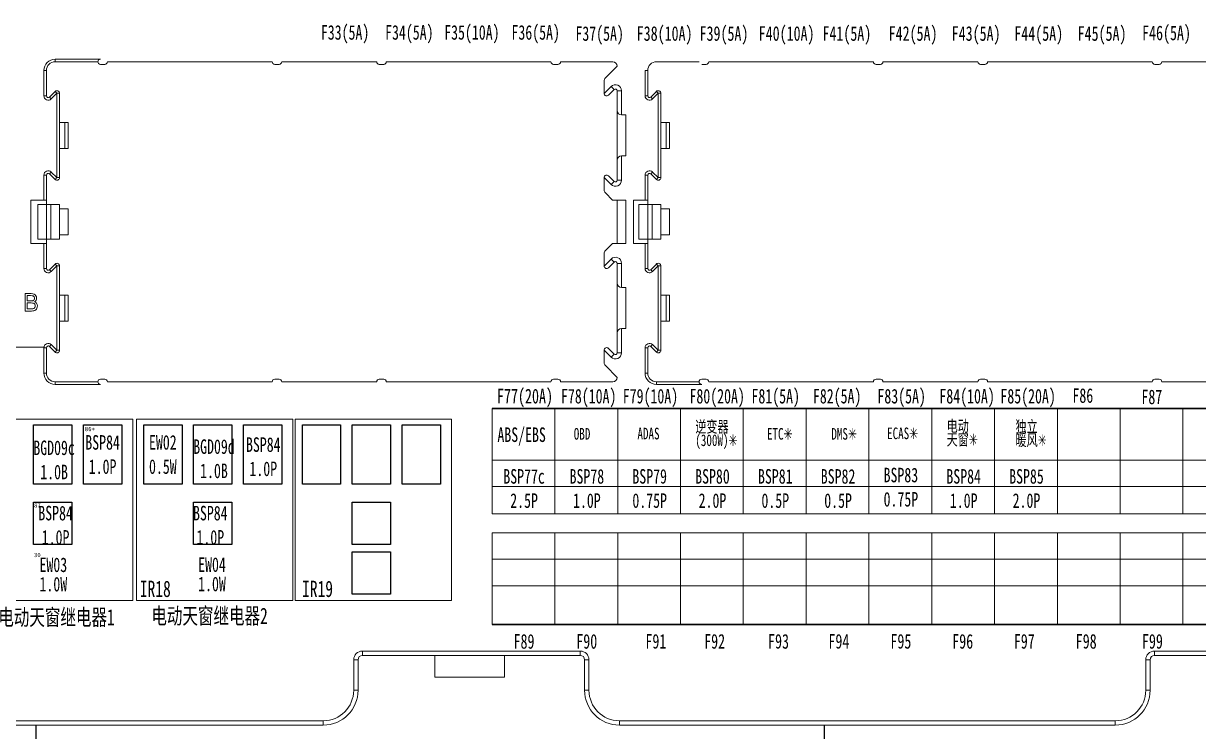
# Model space of a CAD drawing. Header units: millimetres. Extents: x 1543 to 5748, y 1576 to 2417.
# Drawn here: x 4713.1 to 4915.4, y 2158.8 to 2280.6 of the extents above; entities that cross this region are included whole.
import ezdxf

# ---------------------------------------------------------------- set-up
doc = ezdxf.new("R2010")
doc.units = ezdxf.units.MM
doc.linetypes.add('CENTER', pattern=[50.8, 31.75, -6.35, 6.35, -6.35])
doc.layers.get('0').update_dxf_attribs({"lineweight": 25})
doc.layers.add('1', color=7, linetype='Continuous', true_color=0xffffff)
doc.layers.add('111', color=7, linetype='Continuous', true_color=0xffffff)
doc.layers.add('1轮廓实线层', color=7, linetype='Continuous', lineweight=50)
doc.layers.add('基本型', color=7, linetype='Continuous', lineweight=18)
doc.styles.add('ROMANS', font='romans.shx', dxfattribs={"height": 2.5})
doc.styles.add('仿宋3.5', font='simfang.ttf', dxfattribs={"height": 3.5})
doc.styles.add('宋体', font='')
doc.styles.add('标准', font='fangsong.ttf', dxfattribs={"width": 0.7, "height": 3.5})
doc.styles.get('宋体').set_extended_font_data('宋体')

msp = doc.modelspace()

# ---------------------------------------------------------------- linework, layer by layer
at = {"lineweight": 13}
for points in [[(4705, 2212.56), (4731.95, 2212.56), (4731.95, 2181.33), (4705, 2181.33)], [(4732.57, 2212.56), (4759.52, 2212.56), (4759.52, 2181.33), (4732.57, 2181.33)], [(4759.88, 2212.56), (4786.83, 2212.56), (4786.83, 2181.33), (4759.88, 2181.33)]]:
    msp.add_lwpolyline(points, close=True, dxfattribs=at)
at = {"lineweight": 25, "flags": 128}
for points in [[(4714.85, 2201.35), (4714.85, 2211.56), (4721.45, 2211.56), (4721.45, 2201.35)], [(4723.45, 2201.35), (4723.45, 2211.56), (4730.04, 2211.56), (4730.04, 2201.35)], [(4733.82, 2201.35), (4733.82, 2211.56), (4740.42, 2211.56), (4740.42, 2201.35)], [(4742.42, 2201.35), (4742.42, 2211.56), (4749.01, 2211.56), (4749.01, 2201.35)], [(4751.01, 2201.35), (4751.01, 2211.56), (4757.61, 2211.56), (4757.61, 2201.35)], [(4761.13, 2201.35), (4761.13, 2211.56), (4767.72, 2211.56), (4767.72, 2201.35)], [(4769.72, 2201.35), (4769.72, 2211.56), (4776.32, 2211.56), (4776.32, 2201.35)], [(4778.32, 2201.35), (4778.32, 2211.56), (4784.92, 2211.56), (4784.92, 2201.35)], [(4714.85, 2190.95), (4714.85, 2198.26), (4721.45, 2198.26), (4721.45, 2190.95)], [(4742.42, 2190.95), (4742.42, 2198.26), (4749.01, 2198.26), (4749.01, 2190.95)], [(4769.72, 2190.95), (4769.72, 2198.26), (4776.32, 2198.26), (4776.32, 2190.95)], [(4714.85, 2182.42), (4714.85, 2189.73), (4721.45, 2189.73), (4721.45, 2182.42)], [(4742.42, 2182.42), (4742.42, 2189.73), (4749.01, 2189.73), (4749.01, 2182.42)], [(4769.72, 2182.42), (4769.72, 2189.73), (4776.32, 2189.73), (4776.32, 2182.42)]]:
    msp.add_lwpolyline(points, close=True, dxfattribs=at)
at = {"layer": '1', "linetype": 'Continuous', "lineweight": 13}
for p, q in [((4718.58, 2274.47), (4718.58, 2274.02)), ((4716.63, 2272.52), (4717.08, 2272.52)), ((4820.13, 2272.52), (4820.58, 2272.52)), ((4814.29, 2269.79), (4814.82, 2269.26)), ((4716.63, 2268.16), (4717.08, 2268.16)), ((4717.91, 2267.63), (4717.6, 2267.95)), ((4718.88, 2268.6), (4718.57, 2268.92)), ((4718.88, 2268.6), (4719.33, 2268.6)), ((4816.08, 2269.04), (4815.33, 2269.04)), ((4820.13, 2268.16), (4820.58, 2268.16)), ((4821.41, 2267.63), (4821.1, 2267.95)), ((4822.38, 2268.6), (4822.07, 2268.92)), ((4822.38, 2268.6), (4822.83, 2268.6)), ((4720.25, 2259.09), (4720.25, 2263.59)), ((4823.75, 2259.09), (4823.75, 2263.59)), ((4716.63, 2254.53), (4717.08, 2254.53)), ((4717.91, 2255.06), (4717.6, 2254.74)), ((4718.88, 2254.09), (4718.57, 2253.77)), ((4718.88, 2254.09), (4719.33, 2254.09)), ((4813.08, 2254.09), (4813.08, 2254.09)), ((4814.82, 2253.44), (4814.29, 2252.91)), ((4815.33, 2253.65), (4816.08, 2253.65)), ((4820.13, 2254.53), (4820.58, 2254.53)), ((4821.41, 2255.06), (4821.1, 2254.74)), ((4822.38, 2254.09), (4822.07, 2253.77)), ((4822.38, 2254.09), (4822.83, 2254.09)), ((4813.08, 2251.98), (4813.08, 2251.98)), ((4715.58, 2243.49), (4715.58, 2249.49)), ((4819.08, 2243.49), (4819.08, 2249.49)), ((4813.08, 2241.01), (4813.08, 2241.01)), ((4718.88, 2238.9), (4718.57, 2239.22)), ((4814.29, 2240.08), (4814.82, 2239.55)), ((4816.08, 2239.34), (4815.33, 2239.34)), ((4822.38, 2238.9), (4822.07, 2239.22)), ((4716.63, 2238.46), (4717.08, 2238.46)), ((4717.91, 2237.93), (4717.6, 2238.25)), ((4718.88, 2238.9), (4719.33, 2238.9)), ((4813.08, 2238.9), (4813.08, 2238.9)), ((4820.13, 2238.46), (4820.58, 2238.46)), ((4821.41, 2237.93), (4821.1, 2238.25)), ((4822.38, 2238.9), (4822.83, 2238.9)), ((4720.25, 2229.39), (4720.25, 2233.89)), ((4823.75, 2229.39), (4823.75, 2233.89)), ((4716.63, 2224.83), (4717.08, 2224.83)), ((4717.91, 2225.36), (4717.6, 2225.04)), ((4820.13, 2224.83), (4820.58, 2224.83)), ((4821.41, 2225.36), (4821.1, 2225.04)), ((4718.88, 2224.39), (4718.57, 2224.07)), ((4718.88, 2224.39), (4719.33, 2224.39)), ((4814.29, 2223.2), (4814.82, 2223.73)), ((4816.08, 2223.95), (4815.33, 2223.95)), ((4822.38, 2224.39), (4822.07, 2224.07)), ((4822.38, 2224.39), (4822.83, 2224.39)), ((4716.63, 2220.47), (4717.08, 2220.47)), ((4718.58, 2218.52), (4718.58, 2218.97)), ((4820.13, 2220.47), (4820.58, 2220.47)), ((4822.08, 2218.52), (4822.08, 2218.97)), ((4771.47, 2171.89), (4771.47, 2172.64)), ((4771.47, 2172.64), (4808.97, 2172.64)), ((4808.97, 2171.89), (4808.97, 2172.64)), ((4907.82, 2171.89), (4907.82, 2172.64)), ((4907.82, 2172.64), (4935.7, 2172.64)), ((4770.72, 2171.14), (4769.97, 2171.14)), ((4769.97, 2165.89), (4769.97, 2171.14)), ((4809.72, 2171.14), (4810.47, 2171.14)), ((4810.47, 2171.14), (4810.47, 2165.89)), ((4907.07, 2171.14), (4906.32, 2171.14)), ((4906.32, 2165.89), (4906.32, 2171.14)), ((4770.72, 2165.89), (4769.97, 2165.89)), ((4809.72, 2165.89), (4810.47, 2165.89)), ((4907.07, 2165.89), (4906.32, 2165.89)), ((4523.22, 2160.64), (4764.72, 2160.64)), ((4764.72, 2159.89), (4764.72, 2160.64)), ((4815.72, 2159.89), (4815.72, 2160.64)), ((4815.72, 2160.64), (4901.07, 2160.64)), ((4901.07, 2159.89), (4901.07, 2160.64))]:
    msp.add_line(p, q, dxfattribs=at)
at = {"layer": '1', "linetype": 'Continuous', "lineweight": 18}
for p, q in [((4718.58, 2274.47), (4726.38, 2274.47)), ((4725.93, 2274.02), (4718.58, 2274.02)), ((4726.38, 2273.57), (4727.13, 2273.57)), ((4755.93, 2274.02), (4727.58, 2274.02)), ((4756.38, 2273.57), (4757.13, 2273.57)), ((4773.93, 2274.02), (4757.58, 2274.02)), ((4774.38, 2273.57), (4775.13, 2273.57)), ((4803.93, 2274.02), (4775.58, 2274.02)), ((4804.38, 2273.57), (4805.13, 2273.57)), ((4814.58, 2274.02), (4805.58, 2274.02)), ((4829.43, 2274.02), (4822.08, 2274.02)), ((4829.88, 2273.57), (4830.63, 2273.57)), ((4859.43, 2274.02), (4831.08, 2274.02)), ((4859.88, 2273.57), (4860.63, 2273.57)), ((4877.43, 2274.02), (4861.08, 2274.02)), ((4877.88, 2273.57), (4878.63, 2273.57)), ((4907.43, 2274.02), (4879.08, 2274.02)), ((4907.88, 2273.57), (4908.63, 2273.57)), ((4918.08, 2274.02), (4909.08, 2274.02)), ((4716.63, 2268.16), (4716.63, 2272.52)), ((4717.08, 2272.52), (4717.08, 2268.16)), ((4815.33, 2273.27), (4813.3, 2271.24)), ((4815.33, 2273.27), (4815.33, 2273.27)), ((4820.13, 2268.16), (4820.13, 2272.52)), ((4820.58, 2272.52), (4820.58, 2268.16)), ((4813.08, 2270.71), (4813.08, 2268.6)), ((4813.08, 2268.58), (4814.29, 2269.79)), ((4717.6, 2267.95), (4718.57, 2268.92)), ((4718.88, 2268.6), (4717.91, 2267.63)), ((4718.88, 2254.09), (4718.88, 2268.6)), ((4719.33, 2268.6), (4719.33, 2254.09)), ((4814.82, 2269.26), (4813.85, 2268.29)), ((4815.33, 2265.62), (4815.33, 2269.04)), ((4816.08, 2269.04), (4816.08, 2264.87)), ((4821.1, 2267.95), (4822.07, 2268.92)), ((4822.38, 2268.6), (4821.41, 2267.63)), ((4822.38, 2254.09), (4822.38, 2268.6)), ((4822.83, 2268.6), (4822.83, 2254.09)), ((4815.33, 2257.07), (4815.33, 2265.62)), ((4719.33, 2263.59), (4720.25, 2263.59)), ((4720.25, 2263.59), (4720.83, 2263.59)), ((4720.83, 2263.59), (4720.83, 2259.09)), ((4816.83, 2264.87), (4816.08, 2264.87)), ((4816.83, 2257.82), (4816.83, 2264.87)), ((4822.83, 2263.59), (4823.75, 2263.59)), ((4823.75, 2263.59), (4824.33, 2263.59)), ((4824.33, 2263.59), (4824.33, 2259.09)), ((4720.25, 2259.09), (4719.33, 2259.09)), ((4720.83, 2259.09), (4720.25, 2259.09)), ((4816.08, 2257.82), (4816.83, 2257.82)), ((4816.08, 2257.82), (4816.08, 2253.65)), ((4823.75, 2259.09), (4822.83, 2259.09)), ((4824.33, 2259.09), (4823.75, 2259.09)), ((4815.33, 2253.65), (4815.33, 2257.07)), ((4716.63, 2250.24), (4716.63, 2254.53)), ((4717.08, 2254.53), (4717.08, 2250.24)), ((4718.57, 2253.77), (4717.6, 2254.74)), ((4717.91, 2255.06), (4718.88, 2254.09)), ((4814.29, 2252.91), (4813.08, 2254.12)), ((4813.08, 2254.09), (4813.08, 2251.98)), ((4813.08, 2251.98), (4813.08, 2254.09)), ((4813.85, 2254.41), (4814.82, 2253.44)), ((4820.13, 2250.24), (4820.13, 2254.53)), ((4820.58, 2254.53), (4820.58, 2250.24)), ((4822.07, 2253.77), (4821.1, 2254.74)), ((4821.41, 2255.06), (4822.38, 2254.09)), ((4813.3, 2251.45), (4813.3, 2251.45)), ((4814.51, 2250.24), (4813.3, 2251.45)), ((4714.38, 2242.74), (4714.38, 2250.24)), ((4715.58, 2249.49), (4717.08, 2249.49)), ((4717.08, 2250.24), (4716.63, 2250.24)), ((4717.08, 2249.49), (4717.08, 2250.24)), ((4717.83, 2249.49), (4717.08, 2249.49)), ((4717.08, 2249.49), (4717.08, 2243.49)), ((4719.33, 2249.49), (4717.83, 2249.49)), ((4717.83, 2249.49), (4717.83, 2243.49)), ((4719.33, 2243.49), (4719.33, 2249.49)), ((4814.51, 2250.24), (4816.83, 2250.24)), ((4815.33, 2242.74), (4815.33, 2250.24)), ((4816.83, 2242.74), (4816.83, 2250.24)), ((4818.15, 2242.74), (4818.15, 2250.24)), ((4818.15, 2250.24), (4820.13, 2250.24)), ((4819.08, 2249.49), (4820.58, 2249.49)), ((4820.58, 2250.24), (4820.13, 2250.24)), ((4820.58, 2249.49), (4820.58, 2250.24)), ((4820.58, 2249.49), (4820.58, 2243.49)), ((4821.33, 2249.49), (4820.58, 2249.49)), ((4822.83, 2249.49), (4821.33, 2249.49)), ((4821.33, 2249.49), (4821.33, 2243.49)), ((4822.83, 2243.49), (4822.83, 2249.49)), ((4719.33, 2248.74), (4720.83, 2248.74)), ((4720.83, 2248.74), (4720.83, 2244.24)), ((4822.83, 2248.74), (4824.33, 2248.74)), ((4824.33, 2248.74), (4824.33, 2244.24)), ((4717.08, 2243.49), (4715.58, 2243.49)), ((4717.08, 2242.74), (4717.08, 2243.49)), ((4717.08, 2243.49), (4717.83, 2243.49)), ((4717.83, 2243.49), (4719.33, 2243.49)), ((4719.33, 2244.24), (4720.83, 2244.24)), ((4820.58, 2243.49), (4819.08, 2243.49)), ((4820.58, 2242.74), (4820.58, 2243.49)), ((4820.58, 2243.49), (4821.33, 2243.49)), ((4821.33, 2243.49), (4822.83, 2243.49)), ((4822.83, 2244.24), (4824.33, 2244.24)), ((4716.63, 2242.74), (4717.08, 2242.74)), ((4716.63, 2238.46), (4716.63, 2242.74)), ((4717.08, 2242.74), (4717.08, 2238.46)), ((4813.08, 2241.01), (4813.08, 2238.9)), ((4813.08, 2238.9), (4813.08, 2241.01)), ((4814.51, 2242.74), (4813.3, 2241.54)), ((4813.3, 2241.54), (4813.3, 2241.54)), ((4814.51, 2242.74), (4816.83, 2242.74)), ((4820.13, 2242.74), (4820.58, 2242.74)), ((4820.13, 2238.46), (4820.13, 2242.74)), ((4820.58, 2242.74), (4820.58, 2238.46)), ((4717.6, 2238.25), (4718.57, 2239.22)), ((4813.08, 2238.87), (4814.29, 2240.08)), ((4814.82, 2239.55), (4813.85, 2238.58)), ((4815.33, 2235.92), (4815.33, 2239.34)), ((4816.08, 2239.34), (4816.08, 2235.17)), ((4821.1, 2238.25), (4822.07, 2239.22)), ((4718.88, 2238.9), (4717.91, 2237.93)), ((4718.88, 2224.39), (4718.88, 2238.9)), ((4719.33, 2238.9), (4719.33, 2224.39)), ((4822.38, 2238.9), (4821.41, 2237.93)), ((4822.38, 2224.39), (4822.38, 2238.9)), ((4822.83, 2238.9), (4822.83, 2224.39)), ((4815.33, 2227.37), (4815.33, 2235.92)), ((4816.83, 2235.17), (4816.08, 2235.17)), ((4816.83, 2235.17), (4816.83, 2228.12)), ((4719.33, 2233.89), (4720.25, 2233.89)), ((4720.25, 2233.89), (4720.83, 2233.89)), ((4720.83, 2233.89), (4720.83, 2229.39)), ((4822.83, 2233.89), (4823.75, 2233.89)), ((4823.75, 2233.89), (4824.33, 2233.89)), ((4824.33, 2233.89), (4824.33, 2229.39)), ((4720.25, 2229.39), (4719.33, 2229.39)), ((4720.83, 2229.39), (4720.25, 2229.39)), ((4823.75, 2229.39), (4822.83, 2229.39)), ((4824.33, 2229.39), (4823.75, 2229.39)), ((4815.33, 2223.95), (4815.33, 2227.37)), ((4816.08, 2228.12), (4816.83, 2228.12)), ((4816.08, 2228.12), (4816.08, 2223.95)), ((4716.63, 2220.47), (4716.63, 2224.83)), ((4717.08, 2224.83), (4717.08, 2220.47)), ((4718.57, 2224.07), (4717.6, 2225.04)), ((4717.91, 2225.36), (4718.88, 2224.39)), ((4820.13, 2220.47), (4820.13, 2224.83)), ((4820.58, 2224.83), (4820.58, 2220.47)), ((4822.07, 2224.07), (4821.1, 2225.04)), ((4821.41, 2225.36), (4822.38, 2224.39)), ((4814.29, 2223.2), (4813.08, 2224.41)), ((4813.08, 2222.28), (4813.08, 2224.39)), ((4813.85, 2224.7), (4814.82, 2223.73)), ((4813.3, 2221.75), (4815.33, 2219.72)), ((4718.58, 2218.97), (4725.93, 2218.97)), ((4727.13, 2219.42), (4726.38, 2219.42)), ((4755.93, 2218.97), (4727.58, 2218.97)), ((4757.13, 2219.42), (4756.38, 2219.42)), ((4773.93, 2218.97), (4757.58, 2218.97)), ((4775.13, 2219.42), (4774.38, 2219.42)), ((4803.93, 2218.97), (4775.58, 2218.97)), ((4805.13, 2219.42), (4804.38, 2219.42)), ((4814.58, 2218.97), (4805.58, 2218.97)), ((4815.33, 2219.72), (4815.33, 2219.72)), ((4822.08, 2218.97), (4829.43, 2218.97)), ((4830.63, 2219.42), (4829.88, 2219.42)), ((4859.43, 2218.97), (4831.08, 2218.97)), ((4860.63, 2219.42), (4859.88, 2219.42)), ((4877.43, 2218.97), (4861.08, 2218.97)), ((4878.63, 2219.42), (4877.88, 2219.42)), ((4907.43, 2218.97), (4879.08, 2218.97)), ((4908.63, 2219.42), (4907.88, 2219.42)), ((4918.08, 2218.97), (4909.08, 2218.97)), ((4726.38, 2218.52), (4718.58, 2218.52)), ((4829.88, 2218.52), (4822.08, 2218.52)), ((4770.72, 2171.14), (4770.72, 2165.89)), ((4770.72, 2171.13), (4770.72, 2171.13)), ((4808.97, 2171.89), (4771.47, 2171.89)), ((4783.93, 2168.14), (4783.93, 2171.89)), ((4795.93, 2168.14), (4795.93, 2171.89)), ((4809.72, 2165.89), (4809.72, 2171.14)), ((4907.07, 2171.14), (4907.07, 2165.89)), ((4936.45, 2171.89), (4907.82, 2171.89)), ((4795.93, 2168.14), (4783.93, 2168.14)), ((4764.72, 2159.89), (4523.22, 2159.89)), ((4901.07, 2159.89), (4815.72, 2159.89))]:
    msp.add_line(p, q, dxfattribs=at)
for centre, radius, start, end in [((4718.58, 2272.52), 1.95, 90, 180), ((4718.58, 2272.52), 1.5, 90, 180), ((4726.38, 2274.02), 0.45, 90, 270), ((4727.13, 2274.02), 0.45, 270, 360), ((4756.38, 2274.02), 0.45, 180, 270), ((4757.13, 2274.02), 0.45, 270, 0), ((4774.38, 2274.02), 0.45, 180, 270), ((4775.13, 2274.02), 0.45, 270, 0), ((4804.38, 2274.02), 0.45, 180, 270), ((4805.13, 2274.02), 0.45, 270, 360), ((4814.58, 2273.27), 0.75, 0, 90), ((4822.08, 2272.52), 1.5, 90, 180), ((4830.63, 2274.02), 0.45, 270, 360), ((4859.88, 2274.02), 0.45, 180, 270), ((4860.63, 2274.02), 0.45, 270, 0), ((4877.88, 2274.02), 0.45, 180, 270), ((4878.63, 2274.02), 0.45, 270, 0), ((4907.88, 2274.02), 0.45, 180, 270), ((4908.63, 2274.02), 0.45, 270, 360), ((4813.83, 2270.71), 0.75, 135, 180), ((4815.03, 2269.04), 1.05, 0, 135), ((4815.03, 2269.04), 0.3, 0, 135), ((4717.38, 2268.16), 0.75, 180, 315), ((4717.38, 2268.16), 0.3, 180, 315), ((4718.88, 2268.6), 0.45, 0, 135), ((4813.53, 2268.6), 0.45, 180, 183.1897), ((4813.53, 2268.6), 0.45, 183.1897, 315), ((4820.88, 2268.16), 0.75, 180, 315), ((4820.88, 2268.16), 0.3, 180, 315), ((4822.38, 2268.6), 0.45, 0, 135), ((4816.08, 2265.62), 0.75, 180, 270), ((4816.08, 2257.07), 0.75, 90, 180), ((4717.38, 2254.53), 0.75, 45, 180), ((4820.88, 2254.53), 0.75, 45, 180), ((4717.38, 2254.53), 0.3, 45, 180), ((4718.88, 2254.09), 0.45, 225, 0), ((4813.53, 2254.09), 0.45, 176.8105, 180), ((4813.53, 2254.09), 0.45, 176.8105, 180), ((4815.03, 2253.65), 1.05, 225, 360), ((4815.03, 2253.65), 0.3, 225, 0), ((4820.88, 2254.53), 0.3, 45, 180), ((4822.38, 2254.09), 0.45, 225, 0), ((4813.83, 2251.98), 0.75, 180, 225), ((4813.83, 2251.98), 0.75, 180, 225), ((4813.83, 2241.01), 0.75, 135, 180), ((4813.83, 2241.01), 0.75, 135, 180), ((4718.88, 2238.9), 0.45, 0, 135), ((4815.03, 2239.34), 1.05, 0, 135), ((4815.03, 2239.34), 0.3, 360, 135), ((4822.38, 2238.9), 0.45, 0, 135), ((4717.38, 2238.46), 0.75, 180, 315), ((4717.38, 2238.46), 0.3, 180, 315), ((4813.53, 2238.9), 0.45, 180, 183.1895), ((4813.53, 2238.9), 0.45, 180, 183.1895), ((4820.88, 2238.46), 0.75, 180, 315), ((4820.88, 2238.46), 0.3, 180, 315), ((4816.08, 2235.92), 0.75, 180, 270), ((4816.08, 2227.37), 0.75, 90, 180), ((4717.38, 2224.83), 0.75, 45, 180), ((4717.38, 2224.83), 0.3, 45, 180), ((4813.53, 2224.39), 0.45, 45, 176.8103), ((4820.88, 2224.83), 0.75, 45, 180), ((4820.88, 2224.83), 0.3, 45, 180), ((4718.88, 2224.39), 0.45, 225, 0), ((4813.53, 2224.39), 0.45, 176.8103, 180), ((4815.03, 2223.95), 1.05, 225, 360), ((4815.03, 2223.95), 0.3, 225, 360), ((4822.38, 2224.39), 0.45, 225, 0), ((4813.83, 2222.28), 0.75, 180, 225), ((4718.58, 2220.47), 1.95, 180, 270), ((4718.58, 2220.47), 1.5, 180, 270), ((4726.38, 2218.97), 0.45, 90, 180), ((4726.38, 2218.97), 0.45, 180, 270), ((4727.13, 2218.97), 0.45, 360, 90), ((4756.38, 2218.97), 0.45, 90, 180), ((4757.13, 2218.97), 0.45, 0, 90), ((4774.38, 2218.97), 0.45, 90, 180), ((4775.13, 2218.97), 0.45, 360, 90), ((4804.38, 2218.97), 0.45, 90, 180), ((4805.13, 2218.97), 0.45, 360, 90), ((4814.58, 2219.72), 0.75, 270, 0), ((4822.08, 2220.47), 1.95, 180, 270), ((4822.08, 2220.47), 1.5, 180, 270), ((4829.88, 2218.97), 0.45, 90, 180), ((4829.88, 2218.97), 0.45, 180, 270), ((4830.63, 2218.97), 0.45, 360, 90), ((4859.88, 2218.97), 0.45, 90, 180), ((4860.63, 2218.97), 0.45, 0, 90), ((4877.88, 2218.97), 0.45, 90, 180), ((4878.63, 2218.97), 0.45, 360, 90), ((4907.88, 2218.97), 0.45, 90, 180), ((4908.63, 2218.97), 0.45, 360, 90), ((4771.47, 2171.14), 0.75, 90, 180), ((4771.47, 2171.14), 0.75, 180, 180.8037), ((4808.97, 2171.14), 0.75, 0, 90), ((4907.82, 2171.14), 0.75, 90, 180), ((4764.72, 2165.89), 6, 270, 0), ((4815.72, 2165.89), 6, 180, 270), ((4901.07, 2165.89), 6, 270, 0)]:
    msp.add_arc(centre, radius, start, end, dxfattribs=at)
at = {"layer": '1', "linetype": 'Continuous', "lineweight": 13}
for centre, radius, start, end in [((4771.47, 2171.14), 1.5, 90, 180), ((4808.97, 2171.14), 1.5, 0, 90), ((4907.82, 2171.14), 1.5, 90, 180), ((4764.72, 2165.89), 5.25, 270, 0), ((4815.72, 2165.89), 5.25, 180, 270), ((4901.07, 2165.89), 5.25, 270, 0)]:
    msp.add_arc(centre, radius, start, end, dxfattribs=at)
at = {"layer": '1', "linetype": 'Continuous', "lineweight": 18}
for centre, major_axis, start_param, end_param in [((4813.53, 2254.09), (0.45, 0), 0.785398, 3.085925), ((4813.53, 2254.09), (0, 0.45), 5.497787, 7.798314), ((4813.53, 2238.9), (0.45, 0), 3.19726, 5.497787), ((4813.53, 2238.9), (0, 0.45), 1.626464, 3.926991)]:
    msp.add_ellipse(centre, major_axis=major_axis, ratio=1, start_param=start_param, end_param=end_param, dxfattribs=at)
for points in [[(4714.38, 2250.24), (4715.13, 2250.24), (4715.88, 2250.24), (4716.63, 2250.24)], [(4716.63, 2242.74), (4715.88, 2242.74), (4715.13, 2242.74), (4714.38, 2242.74)], [(4820.13, 2242.74), (4819.47, 2242.74), (4818.81, 2242.74), (4818.15, 2242.74)], [(4713.42, 2234.14), (4713.42, 2233.14), (4713.42, 2232.14), (4713.42, 2231.14)], [(4713.79, 2232.88), (4713.79, 2233.19), (4713.79, 2233.49), (4713.79, 2233.79)], [(4714.74, 2232.92), (4714.67, 2232.9), (4714.55, 2232.88), (4714.39, 2232.88)], [(4714.95, 2233.07), (4714.91, 2233), (4714.84, 2232.95), (4714.74, 2232.92)], [(4714.77, 2233.75), (4714.85, 2233.72), (4714.91, 2233.67), (4714.96, 2233.59)], [(4715, 2232.74), (4715.13, 2232.81), (4715.23, 2232.9), (4715.29, 2233.01)], [(4714.39, 2232.88), (4714.19, 2232.88), (4713.99, 2232.88), (4713.79, 2232.88)], [(4713.79, 2231.5), (4713.79, 2231.84), (4713.79, 2232.19), (4713.79, 2232.53)], [(4714.48, 2231.5), (4714.25, 2231.5), (4714.02, 2231.5), (4713.79, 2231.5)], [(4714.73, 2231.51), (4714.68, 2231.5), (4714.6, 2231.5), (4714.48, 2231.5)], [(4714.95, 2231.59), (4714.89, 2231.56), (4714.82, 2231.53), (4714.73, 2231.51)], [(4714.84, 2232.48), (4714.93, 2232.45), (4715.01, 2232.39), (4715.06, 2232.3)], [(4714.93, 2231.19), (4715.05, 2231.23), (4715.15, 2231.28), (4715.24, 2231.34)], [(4715.09, 2231.76), (4715.05, 2231.69), (4715, 2231.63), (4714.95, 2231.59)], [(4715.24, 2231.34), (4715.32, 2231.41), (4715.39, 2231.5), (4715.44, 2231.62)]]:
    msp.add_open_spline(points, degree=3, dxfattribs=at)
for points, knots in [([(4714.98, 2234.05), (4714.85, 2234.11), (4714.68, 2234.14), (4714.12, 2234.14), (4713.77, 2234.14), (4713.42, 2234.14)], [0, 0, 0, 0, 0.378653, 0.378653, 1, 1, 1, 1]), ([(4713.79, 2233.79), (4713.97, 2233.79), (4714.16, 2233.79), (4714.54, 2233.79), (4714.69, 2233.78), (4714.77, 2233.75)], [0, 0, 0, 0, 0.482121, 0.482121, 1, 1, 1, 1]), ([(4714.96, 2233.59), (4715, 2233.52), (4715.03, 2233.43), (4715.03, 2233.22), (4715, 2233.14), (4714.95, 2233.07)], [0, 0, 0, 0, 0.484962, 0.484962, 1, 1, 1, 1]), ([(4715.29, 2233.01), (4715.36, 2233.13), (4715.39, 2233.25), (4715.39, 2233.51), (4715.35, 2233.65), (4715.21, 2233.9), (4715.11, 2233.99), (4714.98, 2234.05)], [0, 0, 0, 0, 0.316888, 0.316888, 0.658444, 0.658444, 1, 1, 1, 1]), ([(4713.42, 2231.14), (4713.77, 2231.14), (4714.13, 2231.14), (4714.66, 2231.14), (4714.81, 2231.16), (4714.93, 2231.19)], [0, 0, 0, 0, 0.667114, 0.667114, 1, 1, 1, 1]), ([(4713.79, 2232.53), (4714, 2232.53), (4714.22, 2232.53), (4714.61, 2232.53), (4714.75, 2232.51), (4714.84, 2232.48)], [0, 0, 0, 0, 0.547547, 0.547547, 1, 1, 1, 1]), ([(4715.44, 2231.62), (4715.5, 2231.74), (4715.52, 2231.87), (4715.52, 2232.19), (4715.48, 2232.34), (4715.3, 2232.6), (4715.17, 2232.69), (4715, 2232.74)], [0, 0, 0, 0, 0.286385, 0.286385, 0.643192, 0.643192, 1, 1, 1, 1]), ([(4715.06, 2232.3), (4715.12, 2232.22), (4715.14, 2232.13), (4715.14, 2231.92), (4715.12, 2231.83), (4715.09, 2231.76)], [0, 0, 0, 0, 0.540741, 0.540741, 1, 1, 1, 1])]:
    msp.add_open_spline(points, degree=3, knots=knots, dxfattribs=at)
at = {"layer": '111', "linetype": 'CENTER', "lineweight": 13}
msp.add_line((4698.76, 2224.93), (4716.76, 2224.93), dxfattribs=at)
at = {"layer": '1轮廓实线层', "lineweight": -3}
for p, q in [((4715.31, 1998.46), (4715.31, 2159.89)), ((4851.03, 2112.57), (4851.03, 2159.89))]:
    msp.add_line(p, q, dxfattribs=at)
at = {"layer": '基本型'}
for p, q in [((4793.79, 2196.24), (4793.79, 2214.34)), ((4793.79, 2214.34), (4793.79, 2196.24)), ((4804.6, 2214.34), (4793.79, 2214.34)), ((4793.79, 2214.34), (4804.6, 2214.34)), ((4793.79, 2196.24), (4793.79, 2214.34)), ((4804.6, 2196.24), (4804.6, 2214.34)), ((4804.6, 2214.34), (4804.6, 2196.24)), ((4804.6, 2196.24), (4804.6, 2214.34)), ((4804.6, 2196.24), (4804.6, 2214.34)), ((4804.6, 2214.34), (4804.6, 2196.24)), ((4815.41, 2214.34), (4804.6, 2214.34)), ((4804.6, 2214.34), (4815.41, 2214.34)), ((4804.6, 2196.24), (4804.6, 2214.34)), ((4815.41, 2196.24), (4815.41, 2214.34)), ((4815.41, 2214.34), (4815.41, 2196.24)), ((4815.41, 2196.24), (4815.41, 2214.34)), ((4815.41, 2196.24), (4815.41, 2214.34)), ((4815.41, 2214.34), (4815.41, 2196.24)), ((4826.22, 2214.34), (4815.41, 2214.34)), ((4815.41, 2214.34), (4826.22, 2214.34)), ((4815.41, 2196.24), (4815.41, 2214.34)), ((4826.22, 2196.24), (4826.22, 2214.34)), ((4826.22, 2214.34), (4826.22, 2196.24)), ((4826.22, 2196.24), (4826.22, 2214.34)), ((4826.22, 2196.24), (4826.22, 2214.34)), ((4826.22, 2214.34), (4826.22, 2196.24)), ((4826.22, 2214.34), (4837.03, 2214.34)), ((4826.22, 2196.24), (4826.22, 2214.34)), ((4837.03, 2214.34), (4847.84, 2214.34)), ((4837.03, 2196.24), (4837.03, 2214.34)), ((4847.84, 2214.34), (4858.65, 2214.34)), ((4847.84, 2196.24), (4847.84, 2214.34)), ((4858.65, 2214.34), (4869.47, 2214.34)), ((4858.65, 2207.05), (4858.65, 2214.31)), ((4858.65, 2214.31), (4858.65, 2207.05)), ((4869.47, 2207.05), (4869.47, 2214.34)), ((4869.47, 2214.34), (4869.47, 2207.05)), ((4869.47, 2207.05), (4869.47, 2214.34)), ((4869.47, 2207.05), (4869.47, 2214.34)), ((4869.47, 2207.05), (4869.47, 2214.34)), ((4869.47, 2214.34), (4880.28, 2214.34)), ((4880.28, 2214.34), (4891.09, 2214.34)), ((4880.28, 2196.24), (4880.28, 2214.3)), ((4891.09, 2207.05), (4891.09, 2214.34)), ((4891.09, 2214.34), (4901.9, 2214.34)), ((4901.9, 2207.05), (4901.9, 2214.34)), ((4901.9, 2214.34), (4901.9, 2207.05)), ((4901.9, 2207.05), (4901.9, 2214.34)), ((4901.9, 2207.05), (4901.9, 2214.34)), ((4901.9, 2214.34), (4901.9, 2207.05)), ((4901.9, 2207.05), (4901.9, 2214.34)), ((4901.9, 2214.34), (4912.71, 2214.34)), ((4912.71, 2207.05), (4912.71, 2214.34)), ((4912.71, 2214.34), (4912.71, 2207.05)), ((4912.71, 2207.05), (4912.71, 2214.34)), ((4912.71, 2207.05), (4912.71, 2214.34)), ((4912.71, 2214.34), (4912.71, 2207.05)), ((4912.71, 2207.05), (4912.71, 2214.34)), ((4912.71, 2214.34), (4923.52, 2214.34)), ((4837.03, 2196.24), (4837.03, 2207.05)), ((4837.03, 2207.05), (4837.03, 2196.24)), ((4837.03, 2196.24), (4837.03, 2207.05)), ((4837.03, 2196.24), (4837.03, 2207.05)), ((4837.03, 2207.05), (4837.03, 2196.24)), ((4847.84, 2196.24), (4847.84, 2207.05)), ((4847.84, 2207.05), (4847.84, 2196.24)), ((4847.84, 2196.24), (4847.84, 2207.05)), ((4847.84, 2196.24), (4847.84, 2207.05)), ((4847.84, 2207.05), (4847.84, 2196.24)), ((4858.65, 2196.24), (4858.65, 2207.05)), ((4858.65, 2207.05), (4858.65, 2196.24)), ((4858.65, 2196.24), (4858.65, 2207.05)), ((4858.65, 2196.24), (4858.65, 2207.05)), ((4858.65, 2207.05), (4858.65, 2196.24)), ((4858.65, 2196.24), (4858.65, 2207.05)), ((4869.47, 2196.24), (4869.47, 2207.05)), ((4869.47, 2207.05), (4869.47, 2196.24)), ((4869.47, 2196.24), (4869.47, 2207.05)), ((4869.47, 2196.24), (4869.47, 2207.05)), ((4869.47, 2207.05), (4869.47, 2196.24)), ((4869.47, 2196.24), (4869.47, 2207.05)), ((4880.28, 2196.24), (4880.28, 2207.05)), ((4880.28, 2207.05), (4880.28, 2196.24)), ((4880.28, 2196.24), (4880.28, 2207.05)), ((4880.28, 2196.24), (4880.28, 2207.05)), ((4880.28, 2207.05), (4880.28, 2196.24)), ((4891.09, 2196.24), (4891.09, 2207.05)), ((4891.09, 2207.05), (4891.09, 2196.24)), ((4891.09, 2196.24), (4891.09, 2207.05)), ((4891.09, 2196.24), (4891.09, 2207.05)), ((4891.09, 2207.05), (4891.09, 2196.24)), ((4891.09, 2196.24), (4891.09, 2207.05)), ((4901.9, 2196.24), (4901.9, 2207.05)), ((4901.9, 2207.05), (4901.9, 2196.24)), ((4901.9, 2196.24), (4901.9, 2207.05)), ((4901.9, 2196.24), (4901.9, 2207.05)), ((4901.9, 2207.05), (4901.9, 2196.24)), ((4901.9, 2196.24), (4901.9, 2207.05)), ((4912.71, 2196.24), (4912.71, 2207.05)), ((4912.71, 2207.05), (4912.71, 2196.24)), ((4912.71, 2196.24), (4912.71, 2207.05)), ((4912.71, 2196.24), (4912.71, 2207.05)), ((4912.71, 2207.05), (4912.71, 2196.24)), ((4912.71, 2196.24), (4912.71, 2207.05)), ((4804.6, 2205.46), (4793.79, 2205.46)), ((4793.79, 2205.46), (4804.6, 2205.46)), ((4815.41, 2205.46), (4804.6, 2205.46)), ((4804.6, 2205.46), (4815.41, 2205.46)), ((4826.22, 2205.46), (4815.41, 2205.46)), ((4815.41, 2205.46), (4826.22, 2205.46)), ((4837.03, 2205.46), (4826.22, 2205.46)), ((4826.22, 2205.46), (4837.03, 2205.46)), ((4847.84, 2205.46), (4837.03, 2205.46)), ((4837.03, 2205.46), (4847.84, 2205.46)), ((4858.65, 2205.46), (4847.84, 2205.46)), ((4847.84, 2205.46), (4858.65, 2205.46)), ((4869.47, 2205.46), (4858.65, 2205.46)), ((4858.65, 2205.46), (4869.47, 2205.46)), ((4880.28, 2205.46), (4869.47, 2205.46)), ((4869.47, 2205.46), (4880.28, 2205.46)), ((4891.09, 2205.46), (4880.28, 2205.46)), ((4880.28, 2205.46), (4891.09, 2205.46)), ((4901.9, 2205.46), (4891.09, 2205.46)), ((4891.09, 2205.46), (4901.9, 2205.46)), ((4912.71, 2205.46), (4901.9, 2205.46)), ((4901.9, 2205.46), (4912.71, 2205.46)), ((4923.52, 2205.46), (4912.71, 2205.46)), ((4912.71, 2205.46), (4923.52, 2205.46)), ((4923.54, 2200.94), (4793.79, 2200.94)), ((4804.6, 2196.24), (4793.79, 2196.24)), ((4793.79, 2196.24), (4804.6, 2196.24)), ((4815.41, 2196.24), (4804.6, 2196.24)), ((4804.6, 2196.24), (4815.41, 2196.24)), ((4826.22, 2196.24), (4815.41, 2196.24)), ((4815.41, 2196.24), (4826.22, 2196.24)), ((4837.03, 2196.24), (4826.22, 2196.24)), ((4826.22, 2196.24), (4837.03, 2196.24)), ((4847.84, 2196.24), (4837.03, 2196.24)), ((4837.03, 2196.24), (4847.84, 2196.24)), ((4858.65, 2196.24), (4847.84, 2196.24)), ((4847.84, 2196.24), (4858.65, 2196.24)), ((4869.47, 2196.24), (4858.65, 2196.24)), ((4858.65, 2196.24), (4869.47, 2196.24)), ((4880.28, 2196.24), (4869.47, 2196.24)), ((4869.47, 2196.24), (4880.28, 2196.24)), ((4891.09, 2196.24), (4880.28, 2196.24)), ((4880.28, 2196.24), (4891.09, 2196.24)), ((4901.9, 2196.24), (4891.09, 2196.24)), ((4891.09, 2196.24), (4901.9, 2196.24)), ((4912.71, 2196.24), (4901.9, 2196.24)), ((4901.9, 2196.24), (4912.71, 2196.24)), ((4923.52, 2196.24), (4912.71, 2196.24)), ((4912.71, 2196.24), (4923.52, 2196.24)), ((4793.79, 2177.2), (4793.79, 2192.96)), ((4793.79, 2192.96), (4793.79, 2177.2)), ((4804.6, 2192.96), (4793.79, 2192.96)), ((4793.79, 2177.2), (4793.79, 2192.96)), ((4793.79, 2192.96), (4804.6, 2192.96)), ((4804.6, 2182.15), (4804.6, 2192.96)), ((4804.6, 2192.96), (4804.6, 2182.15)), ((4804.6, 2182.15), (4804.6, 2192.96)), ((4804.6, 2182.15), (4804.6, 2192.96)), ((4804.6, 2192.96), (4804.6, 2182.15)), ((4815.41, 2192.96), (4804.6, 2192.96)), ((4804.6, 2177.2), (4804.6, 2192.96)), ((4804.6, 2192.96), (4815.41, 2192.96)), ((4815.41, 2182.15), (4815.41, 2192.96)), ((4815.41, 2192.96), (4815.41, 2182.15)), ((4815.41, 2182.15), (4815.41, 2192.96)), ((4815.41, 2182.15), (4815.41, 2192.96)), ((4815.41, 2192.96), (4815.41, 2182.15)), ((4826.22, 2192.96), (4815.41, 2192.96)), ((4815.41, 2177.2), (4815.41, 2192.96)), ((4815.41, 2192.96), (4826.22, 2192.96)), ((4826.22, 2177.2), (4826.22, 2192.96)), ((4826.22, 2192.96), (4826.22, 2177.2)), ((4826.22, 2177.2), (4826.22, 2192.96)), ((4826.22, 2177.2), (4826.22, 2192.96)), ((4826.22, 2192.96), (4826.22, 2177.2)), ((4837.03, 2192.96), (4826.22, 2192.96)), ((4826.22, 2177.2), (4826.22, 2192.96)), ((4826.22, 2192.96), (4837.03, 2192.96)), ((4837.03, 2177.2), (4837.03, 2192.96)), ((4837.03, 2192.96), (4837.03, 2177.2)), ((4837.03, 2177.2), (4837.03, 2192.96)), ((4837.03, 2177.2), (4837.03, 2192.96)), ((4837.03, 2192.96), (4837.03, 2177.2)), ((4847.84, 2192.96), (4837.03, 2192.96)), ((4837.03, 2177.2), (4837.03, 2192.96)), ((4837.03, 2192.96), (4847.84, 2192.96)), ((4847.84, 2177.2), (4847.84, 2192.96)), ((4847.84, 2192.96), (4847.84, 2177.2)), ((4847.84, 2177.2), (4847.84, 2192.96)), ((4847.84, 2177.2), (4847.84, 2192.96)), ((4847.84, 2192.96), (4847.84, 2177.2)), ((4858.65, 2192.96), (4847.84, 2192.96)), ((4847.84, 2177.2), (4847.84, 2192.96)), ((4847.84, 2192.96), (4858.65, 2192.96)), ((4858.65, 2177.2), (4858.65, 2192.96)), ((4858.65, 2192.96), (4858.65, 2177.2)), ((4858.65, 2177.2), (4858.65, 2192.96)), ((4858.65, 2177.2), (4858.65, 2192.96)), ((4858.65, 2192.96), (4858.65, 2177.2)), ((4869.47, 2192.96), (4858.65, 2192.96)), ((4858.65, 2177.2), (4858.65, 2192.96)), ((4858.65, 2192.96), (4869.47, 2192.96)), ((4869.47, 2177.2), (4869.47, 2192.96)), ((4869.47, 2192.96), (4869.47, 2177.2)), ((4869.47, 2177.2), (4869.47, 2192.96)), ((4869.47, 2177.2), (4869.47, 2192.96)), ((4869.47, 2192.96), (4869.47, 2177.2)), ((4880.28, 2192.96), (4869.47, 2192.96)), ((4869.47, 2177.2), (4869.47, 2192.96)), ((4869.47, 2192.96), (4880.28, 2192.96)), ((4880.28, 2177.2), (4880.28, 2192.96)), ((4880.28, 2192.96), (4880.28, 2177.2)), ((4880.28, 2177.2), (4880.28, 2192.96)), ((4880.28, 2177.2), (4880.28, 2192.96)), ((4880.28, 2192.96), (4880.28, 2177.2)), ((4891.09, 2192.96), (4880.28, 2192.96)), ((4880.28, 2177.2), (4880.28, 2192.96)), ((4880.28, 2192.96), (4891.09, 2192.96)), ((4891.09, 2177.2), (4891.09, 2192.96)), ((4891.09, 2192.96), (4891.09, 2177.2)), ((4891.09, 2177.2), (4891.09, 2192.96)), ((4891.09, 2177.2), (4891.09, 2192.96)), ((4891.09, 2192.96), (4891.09, 2177.2)), ((4901.9, 2192.96), (4891.09, 2192.96)), ((4891.09, 2177.2), (4891.09, 2192.96)), ((4891.09, 2192.96), (4901.9, 2192.96)), ((4901.9, 2177.2), (4901.9, 2192.96)), ((4901.9, 2192.96), (4901.9, 2177.2)), ((4901.9, 2177.2), (4901.9, 2192.96)), ((4901.9, 2177.2), (4901.9, 2192.96)), ((4901.9, 2192.96), (4901.9, 2177.2)), ((4912.71, 2192.96), (4901.9, 2192.96)), ((4901.9, 2177.2), (4901.9, 2192.96)), ((4901.9, 2192.96), (4912.71, 2192.96)), ((4912.71, 2177.2), (4912.71, 2192.96)), ((4912.71, 2192.96), (4912.71, 2177.2)), ((4912.71, 2177.2), (4912.71, 2192.96)), ((4912.71, 2177.2), (4912.71, 2192.96)), ((4912.71, 2192.96), (4912.71, 2177.2)), ((4923.52, 2192.96), (4912.71, 2192.96)), ((4912.71, 2177.2), (4912.71, 2192.96)), ((4912.71, 2192.96), (4923.52, 2192.96)), ((4804.6, 2188.45), (4793.79, 2188.45)), ((4815.41, 2188.45), (4804.6, 2188.45)), ((4826.22, 2188.45), (4815.41, 2188.45)), ((4837.03, 2188.45), (4826.22, 2188.45)), ((4847.84, 2188.45), (4837.03, 2188.45)), ((4858.65, 2188.45), (4847.84, 2188.45)), ((4869.47, 2188.45), (4858.65, 2188.45)), ((4880.28, 2188.45), (4869.47, 2188.45)), ((4891.09, 2188.45), (4880.28, 2188.45)), ((4901.9, 2188.45), (4891.09, 2188.45)), ((4912.71, 2188.45), (4901.9, 2188.45)), ((4923.52, 2188.45), (4912.71, 2188.45)), ((4804.6, 2183.83), (4793.79, 2183.83)), ((4793.79, 2183.83), (4804.6, 2183.83)), ((4815.41, 2183.83), (4804.6, 2183.83)), ((4804.6, 2183.83), (4815.41, 2183.83)), ((4826.22, 2183.83), (4815.41, 2183.83)), ((4815.41, 2183.83), (4826.22, 2183.83)), ((4837.03, 2183.83), (4826.22, 2183.83)), ((4826.22, 2183.83), (4837.03, 2183.83)), ((4847.84, 2183.83), (4837.03, 2183.83)), ((4837.03, 2183.83), (4847.84, 2183.83)), ((4858.65, 2183.83), (4847.84, 2183.83)), ((4847.84, 2183.83), (4858.65, 2183.83)), ((4869.47, 2183.83), (4858.65, 2183.83)), ((4858.65, 2183.83), (4869.47, 2183.83)), ((4880.28, 2183.83), (4869.47, 2183.83)), ((4869.47, 2183.83), (4880.28, 2183.83)), ((4891.09, 2183.83), (4880.28, 2183.83)), ((4880.28, 2183.83), (4891.09, 2183.83)), ((4901.9, 2183.83), (4891.09, 2183.83)), ((4891.09, 2183.83), (4901.9, 2183.83)), ((4912.71, 2183.83), (4901.9, 2183.83)), ((4901.9, 2183.83), (4912.71, 2183.83)), ((4923.52, 2183.83), (4912.71, 2183.83)), ((4912.71, 2183.83), (4923.52, 2183.83)), ((4793.79, 2177.2), (4804.6, 2177.2)), ((4815.41, 2177.2), (4804.6, 2177.2)), ((4804.6, 2177.2), (4815.41, 2177.2)), ((4826.22, 2177.2), (4815.41, 2177.2)), ((4815.41, 2177.2), (4826.22, 2177.2)), ((4837.03, 2177.2), (4826.22, 2177.2)), ((4826.22, 2177.2), (4837.03, 2177.2)), ((4847.84, 2177.2), (4837.03, 2177.2)), ((4837.03, 2177.2), (4847.84, 2177.2)), ((4858.65, 2177.2), (4847.84, 2177.2)), ((4847.84, 2177.2), (4858.65, 2177.2)), ((4869.47, 2177.2), (4858.65, 2177.2)), ((4858.65, 2177.2), (4869.47, 2177.2)), ((4880.28, 2177.2), (4869.47, 2177.2)), ((4869.47, 2177.2), (4880.28, 2177.2)), ((4891.09, 2177.2), (4880.28, 2177.2)), ((4880.28, 2177.2), (4891.09, 2177.2)), ((4901.9, 2177.2), (4891.09, 2177.2)), ((4891.09, 2177.2), (4901.9, 2177.2)), ((4901.9, 2177.2), (4912.71, 2177.2)), ((4912.71, 2177.2), (4923.52, 2177.2))]:
    msp.add_line(p, q, dxfattribs=at)
at = {"layer": '基本型', "lineweight": 30}
for p, q in [((4952.8, 2214.34), (4793.79, 2214.34)), ((4952.88, 2177.2), (4793.79, 2177.2))]:
    msp.add_line(p, q, dxfattribs=at)

# ---------------------------------------------------------------- texts
at = {"lineweight": 18, "style": '宋体', "width": 0.7}
for s, height, p in [('F33(5A)', 2.5, (4764.32, 2277.83)), ('F34(5A)', 2.5, (4775.38, 2277.83)), ('F35(10A)', 2.5, (4785.55, 2277.83)), ('F36(5A)', 2.5, (4797.13, 2277.83)), ('F37(5A)', 2.5, (4808.14, 2277.63)), ('F38(10A)', 2.52, (4818.69, 2277.63)), ('F39(5A)', 2.52, (4829.51, 2277.63)), ('F40(10A)', 2.52, (4839.69, 2277.63)), ('F41(5A)', 2.52, (4850.66, 2277.63)), ('F42(5A)', 2.52, (4862.06, 2277.63)), ('F43(5A)', 2.52, (4872.91, 2277.63)), ('F44(5A)', 2.52, (4883.69, 2277.63)), ('F45(5A)', 2.52, (4894.59, 2277.63)), ('F46(5A)', 2.52, (4905.68, 2277.74)), ('F77(20A)', 2.528, (4794.64, 2215.24)), ('F78(10A)', 2.502, (4805.66, 2215.24)), ('F79(10A)', 2.502, (4816.29, 2215.24)), ('F80(20A)', 2.502, (4827.77, 2215.24)), ('F81(5A)', 2.502, (4838.44, 2215.24)), ('F82(5A)', 2.502, (4849.02, 2215.24)), ('F83(5A)', 2.502, (4860.12, 2215.24)), ('F84(10A)', 2.502, (4870.79, 2215.24)), ('F85(20A)', 2.502, (4881.29, 2215.24)), ('F86', 2.502, (4893.69, 2215.35)), ('F87', 2.502, (4905.57, 2215.12)), ('ABS/EBS', 2.5, (4794.71, 2208.61)), ('IR18', 2.8, (4733.15, 2181.94)), ('IR19', 2.8, (4761.08, 2181.94)), ('电动天窗继电器2', 2.8, (4735.14, 2177.29)), ('电动天窗继电器1', 2.8, (4708.79, 2177.06)), ('F89', 2.52, (4797.49, 2173.04)), ('F90', 2.52, (4808.29, 2173.04)), ('F91', 2.52, (4820.19, 2173.05)), ('F92', 2.52, (4830.3, 2173.05)), ('F93', 2.52, (4841.3, 2173.05)), ('F94', 2.52, (4851.69, 2173.05)), ('F95', 2.52, (4862.36, 2173.05)), ('F96', 2.52, (4873, 2173.05)), ('F97', 2.52, (4883.6, 2173.05)), ('F98', 2.52, (4894.26, 2173.05)), ('F99', 2.52, (4905.66, 2173.05))]:
    msp.add_text(s, height=height, dxfattribs=at).set_placement(p)
for s, insert, char_height, width, attachment_point, style in [('{\\fSimSun|b0|i0|c134|p2;86+}', (4724.55, 2211.21), 0.75, 0.753, 2, '仿宋3.5'), ('\\pxsm0.7,ql;{\\fSimSun|b0|i0|c134|p2;\\W0.7;OBD}', (4807.85, 2209.99), 2, 7.0134, 4, 'ROMANS'), ('\\pxsm0.7,ql;{\\fSimSun|b0|i0|c134|p2;\\W0.7;ADAS}', (4818.81, 2210.04), 2, 7.0134, 4, 'ROMANS'), ('\\pxsm0.7,ql;{\\fSimSun|b0|i0|c134|p2;\\W0.7;逆变器(300W)\\fMS Gothic|b0|i0|c134|p2;✳}', (4828.77, 2209.81), 2, 6.8524, 4, 'ROMANS'), ('\\pxsm0.7,ql;{\\fSimSun|b0|i0|c134|p2;\\W0.7;ETC\\fMS Gothic|b0|i0|c134|p2;✳}', (4841.1, 2209.99), 2, 7.0134, 4, 'ROMANS'), ('\\pxsm0.7,ql;{\\fSimSun|b0|i0|c134|p2;\\W0.7;DMS\\fMS Gothic|b0|i0|c134|p2;✳}', (4852.19, 2209.99), 2, 7.0134, 4, 'ROMANS'), ('\\pxsm0.7,ql;{\\fSimSun|b0|i0|c134|p2;\\W0.7;ECAS\\fMS Gothic|b0|i0|c134|p2;✳}', (4861.78, 2210.08), 2, 7.0134, 4, 'ROMANS'), ('\\pxsm0.7,ql;{\\fSimSun|b0|i0|c134|p2;\\W0.7;电动天窗\\fMS Gothic|b0|i0|c134|p2;✳}', (4872.03, 2210.08), 2, 5.4069, 4, 'ROMANS'), ('\\pxsm0.7,ql;{\\fSimSun|b0|i0|c134|p2;\\W0.7;独立暖风\\fMS Gothic|b0|i0|c134|p2;✳}', (4883.89, 2209.99), 2, 5.689, 4, 'ROMANS'), ('\\pxqc;BGD09c\\P1.0B', (4715.29, 2208.86), 2.5, 6.2163, 1, '标准'), ('\\pxqc;BSP84\\P1.0P', (4723.64, 2209.79), 2.5, 6.2163, 1, '标准'), ('\\pxqc;EW02\\P0.5W', (4734.01, 2209.79), 2.5, 6.2163, 1, '标准'), ('\\pxqc;BGD09d\\P1.0B', (4742.81, 2209.06), 2.5, 6.2163, 1, '标准'), ('\\pxqc;BSP84\\P1.0P', (4751.3, 2209.41), 2.5, 6.2163, 1, '标准'), ('\\pxqc;BSP77c\\P2.5P', (4796.19, 2203.94), 2.5, 6.2163, 1, '标准'), ('\\pxqc;BSP78\\P1.0P', (4807, 2203.94), 2.5, 6.2163, 1, '标准'), ('\\pxqc;BSP79\\P0.75P', (4817.81, 2203.94), 2.5, 6.2163, 1, '标准'), ('\\pxqc;BSP80\\P2.0P', (4828.62, 2203.94), 2.5, 6.2163, 1, '标准'), ('\\pxqc;BSP81\\P0.5P', (4839.43, 2203.94), 2.5, 6.2163, 1, '标准'), ('\\pxqc;BSP82\\P0.5P', (4850.24, 2203.94), 2.5, 6.2163, 1, '标准'), ('\\pxqc;BSP84\\P1.0P', (4871.86, 2203.94), 2.5, 6.2163, 1, '标准'), ('\\pxqc;BSP85\\P2.0P', (4882.67, 2203.94), 2.5, 6.2163, 1, '标准'), ('{\\fSimSun|b0|i0|c134|p2;87}', (4715.52, 2198.07), 0.75, 0.753, 2, '仿宋3.5'), ('{\\fSimSun|b0|i0|c134|p2;30}', (4715.51, 2189.54), 0.75, 0.753, 2, '仿宋3.5')]:
    msp.add_mtext(s, dxfattribs=dict(insert=insert, char_height=char_height, width=width, attachment_point=attachment_point, style=style))
at = {"color": 0, "insert": (4861.05, 2204.17), "char_height": 2.5, "width": 6.2163, "attachment_point": 1, "style": '标准'}
msp.add_mtext('\\pxqc;BSP83\\P0.75P', dxfattribs=at)

# ---------------------------------------------------------------- next in the draw order: texts
at = {"char_height": 2.5, "width": 6.2163, "attachment_point": 1, "style": '标准', "bg_fill": 2}
for s, insert in [('\\pxsm0.8,qc,t0.32;{\\f@FangSong_GB2312|b0|i0|c134|p49;EW03\\P1.0W}', (4715.16, 2188.73)), ('\\pxsm0.8,qc,t0.32;{\\f@FangSong_GB2312|b0|i0|c134|p49;EW04\\P1.0W}', (4742.47, 2188.76))]:
    msp.add_mtext(s, dxfattribs=dict(at, insert=insert))

# ---------------------------------------------------------------- next in the draw order: texts
at = {"char_height": 2.5, "width": 6.2163, "attachment_point": 1, "style": '标准'}
for insert in [(4715.55, 2197.62), (4742.18, 2197.62)]:
    msp.add_mtext('\\pxqc;BSP84\\P1.0P', dxfattribs=dict(at, insert=insert))

doc.saveas('drawing.dxf')
